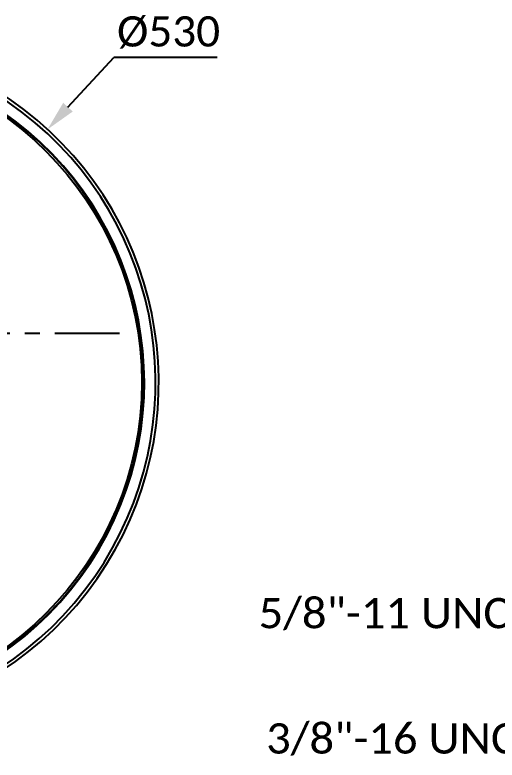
# Model space of a CAD drawing. Header units: millimetres. Extents: x 330 to 5284, y -2489 to 1657.
# Drawn here: x 3341 to 3712, y -838 to -263 of the extents above; entities that cross this region are included whole.
import ezdxf
from ezdxf.enums import TextEntityAlignment as Align

# ---------------------------------------------------------------- set-up
doc = ezdxf.new("R2010")
doc.units = ezdxf.units.MM
doc.header["$LTSCALE"] = 154
doc.header["$PDMODE"] = 3
doc.header["$PDSIZE"] = 8
doc.linetypes.add('CENTER', pattern=[0.6, 0.375, -0.075, 0.075, -0.075])
doc.layers.get('0').update_dxf_attribs({"linetype": 'CONTINUOUS'})
doc.layers.get('Defpoints').update_dxf_attribs({"linetype": 'CONTINUOUS'})
doc.layers.add('02___PRT_ALL_AXES', color=7, linetype='CONTINUOUS')
doc.styles.get("Standard").update_dxf_attribs({"font": 'calibri.ttf'})
doc.dimstyles.new('DIMSTYLE_4', dxfattribs={"dimtxt": 23.333333, "dimasz": 23.333333, "dimexe": 1.5, "dimexo": 1, "dimtad": 1, "dimdec": 0, "dimdsep": 46, "dimtxsty": 'Standard', "dimblk": '_FILLED', "dimblk1": '_FILLED', "dimblk2": '_FILLED', "dimcen": 0.09, "dimazin": 2, "dimtp": 0.01, "dimtm": 0.01, "dimtfac": 1, "dimtdec": 0, "dimtofl": 0, "dimtmove": 0, "dimatfit": 1, "dimldrblk": '_FILLED', "dimfxl": 1, "dimtolj": 1, "dimarcsym": 0})

# ---------------------------------------------------------------- blocks, each defined once
blk = doc.blocks.new('_FILLED')
at = {"color": 0, "linetype": 'ByBlock'}
blk.add_solid([(0, 0), (-1, 0.214), (-1, -0.214)], dxfattribs=at)
blk = doc.blocks.new('*D123')
at = {"color": 0, "linetype": 'Continuous', "lineweight": -2}
for p in [(3381.73, -333.96), (3496.79, -295.57)]:
    blk.add_line(p, (3416.99, -295.57), dxfattribs=at)
at = {"color": 0, "linetype": 'Continuous'}
for p, q in [((3186.73, -546.31), (3186.73, -546.13)), ((3186.64, -546.22), (3186.82, -546.22))]:
    blk.add_line(p, q, dxfattribs=at)
at = {"layer": 'Defpoints', "color": 0}
for p in [(3365.94, -351.14), (3007.52, -741.3)]:
    blk.add_point(p, dxfattribs=at)
at = {"color": 0, "linetype": 'ByBlock', "lineweight": -2, "xscale": 23.3333333333, "yscale": 23.3333333333, "zscale": 23.3333333333, "rotation": 227.4275949223788}
blk.add_blockref('_FILLED', (3365.94, -351.14), dxfattribs=at)
at = {"color": 0, "insert": (3419.56, -263.84), "char_height": 23.333, "attachment_point": 1, "line_spacing_factor": 0.9}
blk.add_mtext('\\A1;%%c530', dxfattribs=at)

msp = doc.modelspace()

# ---------------------------------------------------------------- linework, layer by layer
at = {"layer": '02___PRT_ALL_AXES', "linetype": 'CENTER'}
msp.add_line((3186.702, -508.262), (3421.368, -508.262), dxfattribs=at)
at = {"layer": '02___PRT_ALL_AXES', "linetype": 'Continuous'}
msp.add_circle((3186.702, -546.262), 252, dxfattribs=at)
for radius, start, end in [(265, 237.771844, 227.378893), (262.583, 237.818652, 227.329614), (253.892, 235.074133, 230.074133), (253.5, 235.074133, 230.074133)]:
    msp.add_arc((3186.702, -546.262), radius, start, end, dxfattribs=at)

# ---------------------------------------------------------------- texts
at = {"width": 1.017192}
for s, p, p2 in [('5/8"-11 UNC/M16 ( X 8NOS )', (3528.675, -735.993), (3967.106, -735.993)), ('3/8"-16 UNC/M10 ( X 8NOS )', (3534.504, -832.689), (3972.935, -832.689))]:
    msp.add_text(s, height=23.33333, dxfattribs=at).set_placement(p, p2, align=Align.FIT)

# ---------------------------------------------------------------- dimensions: what is measured, and where the dimension line sits
at = {"linetype": 'Continuous'}
dim = msp.add_diameter_dim_2p(p1=(3007.522, -741.301), p2=(3365.943, -351.144), text='%%c<>', dimstyle='DIMSTYLE_4', override={"dimtih": 1, "dimtoh": 1, "dimpost": '<>'}, dxfattribs=at)
dim.commit()
dim.dimension.update_dxf_attribs({"geometry": '*D123', "text_midpoint": (3458.174, -295.573), "dimtype": 163})

doc.saveas('drawing.dxf')
